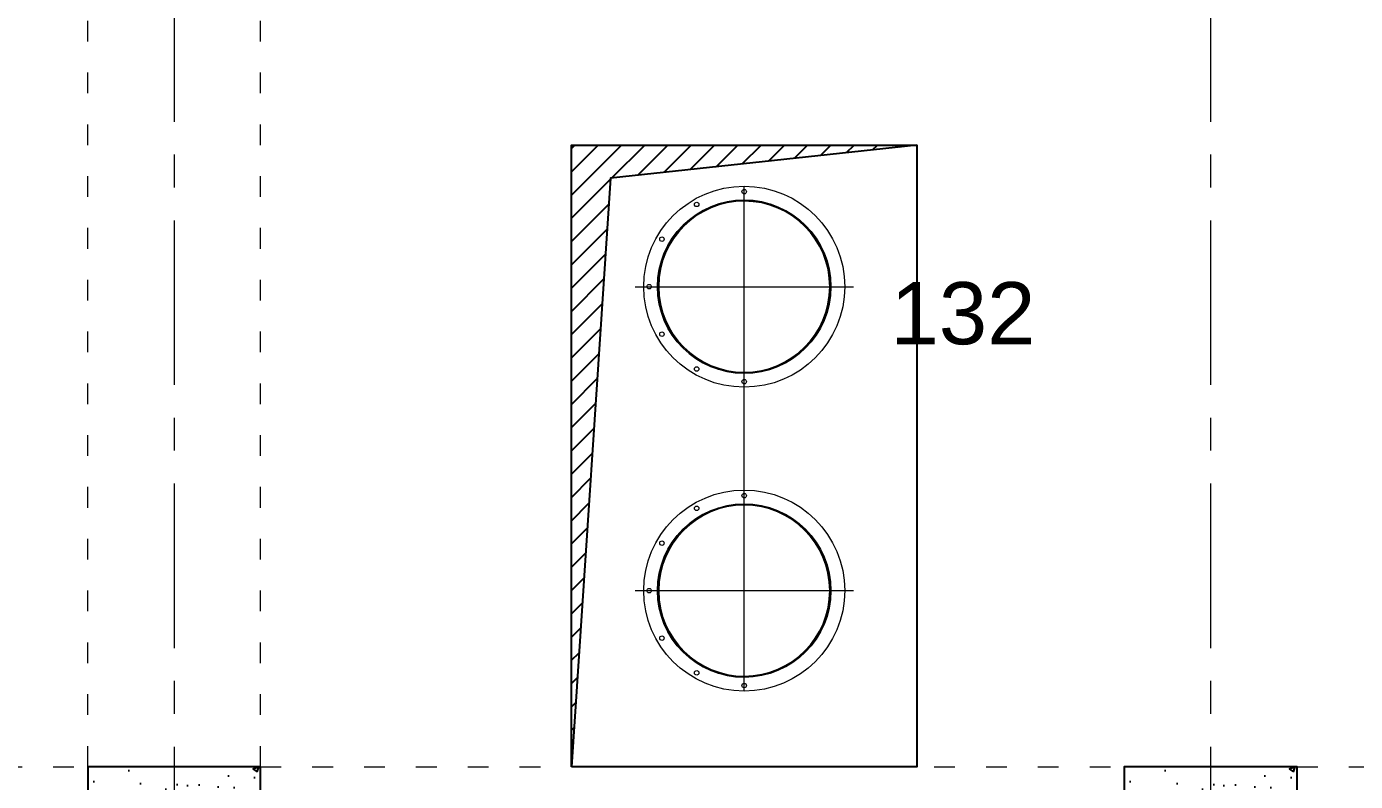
# Model space of a CAD drawing. Header units: millimetres. Extents: x 3220 to 226993, y 817 to 176024.
# Drawn here: x 49373 to 53219, y 161999 to 164185 of the extents above; entities that cross this region are included whole.
import ezdxf

# ---------------------------------------------------------------- set-up
doc = ezdxf.new("R2010")
doc.units = ezdxf.units.MM
for name, pattern in [('ACAD_ISO03W100', [30, 12, -18]), ('AXES', [50.8, 31.75, -6.35, 6.35, -6.35]), ('CHAIN', [0.3543, 0.2362, -0.0295, 0.0591, -0.0295])]:
    doc.linetypes.add(name, pattern=pattern)
doc.layers.add('Axe', color=1, linetype='AXES', lineweight=9)
doc.layers.add('Cache', color=3, linetype='ACAD_ISO03W100', lineweight=13)
doc.layers.add('Mittelpunktmarkierung(DIN)', color=7, linetype='Continuous', lineweight=25, true_color=0x3f3f3f)
doc.layers.add('Sichtbare Kanten(DIN)', color=7, linetype='Continuous', lineweight=50, true_color=0x3f3f3f)
doc.layers.add('Repère', color=76, linetype='Continuous')
doc.styles.get("Standard").update_dxf_attribs({"font": 'arial.ttf'})

# ---------------------------------------------------------------- blocks, each defined once
blk = doc.blocks.new("SYST7ME D'AXE")
at = {"layer": 'Axe', "ltscale": 15}
for p, q in [((9000, 18500), (9000, -6500)), ((12000, 18500), (12000, -6500))]:
    blk.add_line(p, q, dxfattribs=at)
blk = doc.blocks.new('Level 0m')
h = blk.add_hatch()
h.set_pattern_fill('ANSI31', color=256, scale=15)
h.paths.add_polyline_path([(11150, -9950), (10150, -9950), (10150, -11750), (10263.2, -10045.5)])
h = blk.add_hatch()
h.set_pattern_fill('AR-CONC', color=256)
h.set_pattern_definition([(50, (-169579.41, -101209.63), (182.18467, -15.93909), [19.05, -209.55]), (355, (-169579.4, -101209.63), (-35.24342, 191.05685), [15.24, -167.64058]), (100.45144, (-169564.23, -101210.96), (146.94125, 175.11775), [16.19001, -178.09024]), (46.1842, (-169579.4, -101158.83), (271.07904, -42.04233), [28.575, -314.325]), (96.63556, (-169556.82, -101162.33), (237.40413, 247.42612), [24.28502, -267.1356]), (351.18415, (-169579.4, -101158.83), (237.40413, 247.42612), [22.85997, -251.45973]), (21, (-169554.01, -101171.53), (151.61439, -102.2652), [19.05, -209.55]), (326, (-169554, -101171.53), (61.80203, 184.18797), [15.24, -167.64]), (71.45144, (-169541.37, -101180.05), (213.41642, 81.92277), [16.19001, -178.08994]), (37.5, (-169579.41, -101209.63), (3.088603, 84.555039), [0, -165.608, 0, -170.18, 0, -168.275]), (7.5, (-169579.41, -101209.63), (66.819663, 100.180575), [0, -97.028, 0, -161.798, 0, -64.135]), (327.5, (-169636.05, -101209.63), (135.590595, -5.728744), [0, -63.5, 0, -198.12, 0, -262.89]), (317.5, (-169661.45, -101209.63), (148.12918, 25.42649), [0, -82.55, 0, -131.572, 0, -186.69])])
h.paths.add_polyline_path([(9000, -11750), (8750, -11750), (8750, -12000), (9000, -12000)])
h.paths.add_polyline_path([(9250, -11750), (9000, -11750), (9000, -12000), (9250, -12000)])
h.paths.add_polyline_path([(9250, -12000), (9000, -12000), (9000, -12250), (9250, -12250)])
h.paths.add_polyline_path([(9000, -12000), (8750, -12000), (8750, -12250), (9000, -12250)])
h = blk.add_hatch()
h.set_pattern_fill('AR-CONC', color=256)
h.set_pattern_definition([(50, (-166579.41, -101209.63), (182.18467, -15.93909), [19.05, -209.55]), (355, (-166579.4, -101209.63), (-35.24342, 191.05685), [15.24, -167.64058]), (100.45144, (-166564.23, -101210.96), (146.94125, 175.11775), [16.19001, -178.09024]), (46.1842, (-166579.4, -101158.83), (271.07904, -42.04233), [28.575, -314.325]), (96.63556, (-166556.82, -101162.33), (237.40413, 247.42612), [24.28502, -267.1356]), (351.18415, (-166579.4, -101158.83), (237.40413, 247.42612), [22.85997, -251.45973]), (21, (-166554.01, -101171.53), (151.61439, -102.2652), [19.05, -209.55]), (326, (-166554, -101171.53), (61.80203, 184.18797), [15.24, -167.64]), (71.45144, (-166541.37, -101180.05), (213.41642, 81.92277), [16.19001, -178.08994]), (37.5, (-166579.41, -101209.63), (3.088603, 84.555039), [0, -165.608, 0, -170.18, 0, -168.275]), (7.5, (-166579.41, -101209.63), (66.819663, 100.180575), [0, -97.028, 0, -161.798, 0, -64.135]), (327.5, (-166636.05, -101209.63), (135.590595, -5.728744), [0, -63.5, 0, -198.12, 0, -262.89]), (317.5, (-166661.45, -101209.63), (148.12918, 25.42649), [0, -82.55, 0, -131.572, 0, -186.69])])
h.paths.add_polyline_path([(12000, -11750), (11750, -11750), (11750, -12000), (12000, -12000)])
h.paths.add_polyline_path([(12250, -11750), (12000, -11750), (12000, -12000), (12250, -12000)])
h.paths.add_polyline_path([(12250, -12000), (12000, -12000), (12000, -12250), (12250, -12250)])
h.paths.add_polyline_path([(12000, -12000), (11750, -12000), (11750, -12250), (12000, -12250)])
for points in [[(10150, -11750), (10150, -9950), (11150, -9950), (11150, -11750)], [(8750, -12250), (9250, -12250), (9250, -11750), (8750, -11750)], [(11750, -12250), (12250, -12250), (12250, -11750), (11750, -11750)]]:
    blk.add_lwpolyline(points, close=True)
blk.add_lwpolyline([(11150, -9950), (10263.2, -10045.5), (10150, -11750)])
at = {"layer": 'Cache', "ltscale": 5}
for p, q in [((8750, -11750), (8750, -6250)), ((9250, -11750), (9250, -6250)), ((3250, -11750), (8750, -11750)), ((9250, -11750), (11750, -11750)), ((12250, -11750), (14750, -11750))]:
    blk.add_line(p, q, dxfattribs=at)
blk.add_blockref("SYST7ME D'AXE", (0, -18000))
blk = doc.blocks.new('116 gaine')
at = {"layer": 'Mittelpunktmarkierung(DIN)', "color": 1, "linetype": 'CHAIN', "lineweight": 0, "ltscale": 23.990969}
for p, q in [((-440, -316), (-440, 316)), ((440, -316), (440, 316)), ((731, 0), (-731, 0))]:
    blk.add_line(p, q, dxfattribs=at)
at = {"layer": 'Sichtbare Kanten(DIN)', "color": 5, "lineweight": 0}
for p, q in [((-441, -250.5), (-441, -247.5)), ((-440, -247.5), (-440, -250.5)), ((440, -250.5), (440, -247.5)), ((441, -247.5), (441, -250.5))]:
    blk.add_line(p, q, dxfattribs=at)
for centre, radius in [((-440, 0), 291), ((440, 0), 291), ((-440, 0), 251), ((440, 0), 251), ((-715, 0), 6.5), ((-165, 0), 6.5), ((165, 0), 6.5), ((715, 0), 6.5), ((-678.2, -137.5), 6.5), ((-201.8, -137.5), 6.5), ((201.8, -137.5), 6.5), ((678.2, -137.5), 6.5), ((-577.5, -238.2), 6.5), ((-440, -275), 6.5), ((-302.5, -238.2), 6.5), ((302.5, -238.2), 6.5), ((440, -275), 6.5), ((577.5, -238.2), 6.5)]:
    blk.add_circle(centre, radius, dxfattribs=at)
for centre, radius, start, end in [((-440, 0), 250.5, 270, 269.7713), ((-440, 0), 247.5, 270, 269.7685), ((440, 0), 250.5, 270.2287, 270), ((440, 0), 247.5, 270.2315, 270)]:
    blk.add_arc(centre, radius, start, end, dxfattribs=at)
blk = doc.blocks.new('132 gaine')
blk.add_blockref('116 gaine', (0, 0))

msp = doc.modelspace()

# ---------------------------------------------------------------- block references
at = {"color": 2}
msp.add_blockref('Level 0m', (40800, 173791.8), dxfattribs=at)
at = {"rotation": 270}
msp.add_blockref('132 gaine', (51450, 162991.8), dxfattribs=at)

# ---------------------------------------------------------------- texts
at = {"layer": 'Repère', "insert": (51873.4, 163445), "char_height": 180, "attachment_point": 1}
msp.add_mtext_dynamic_manual_height_columns('132', width=631.382, gutter_width=12.5, heights=[0], dxfattribs=at)

doc.saveas('drawing.dxf')
